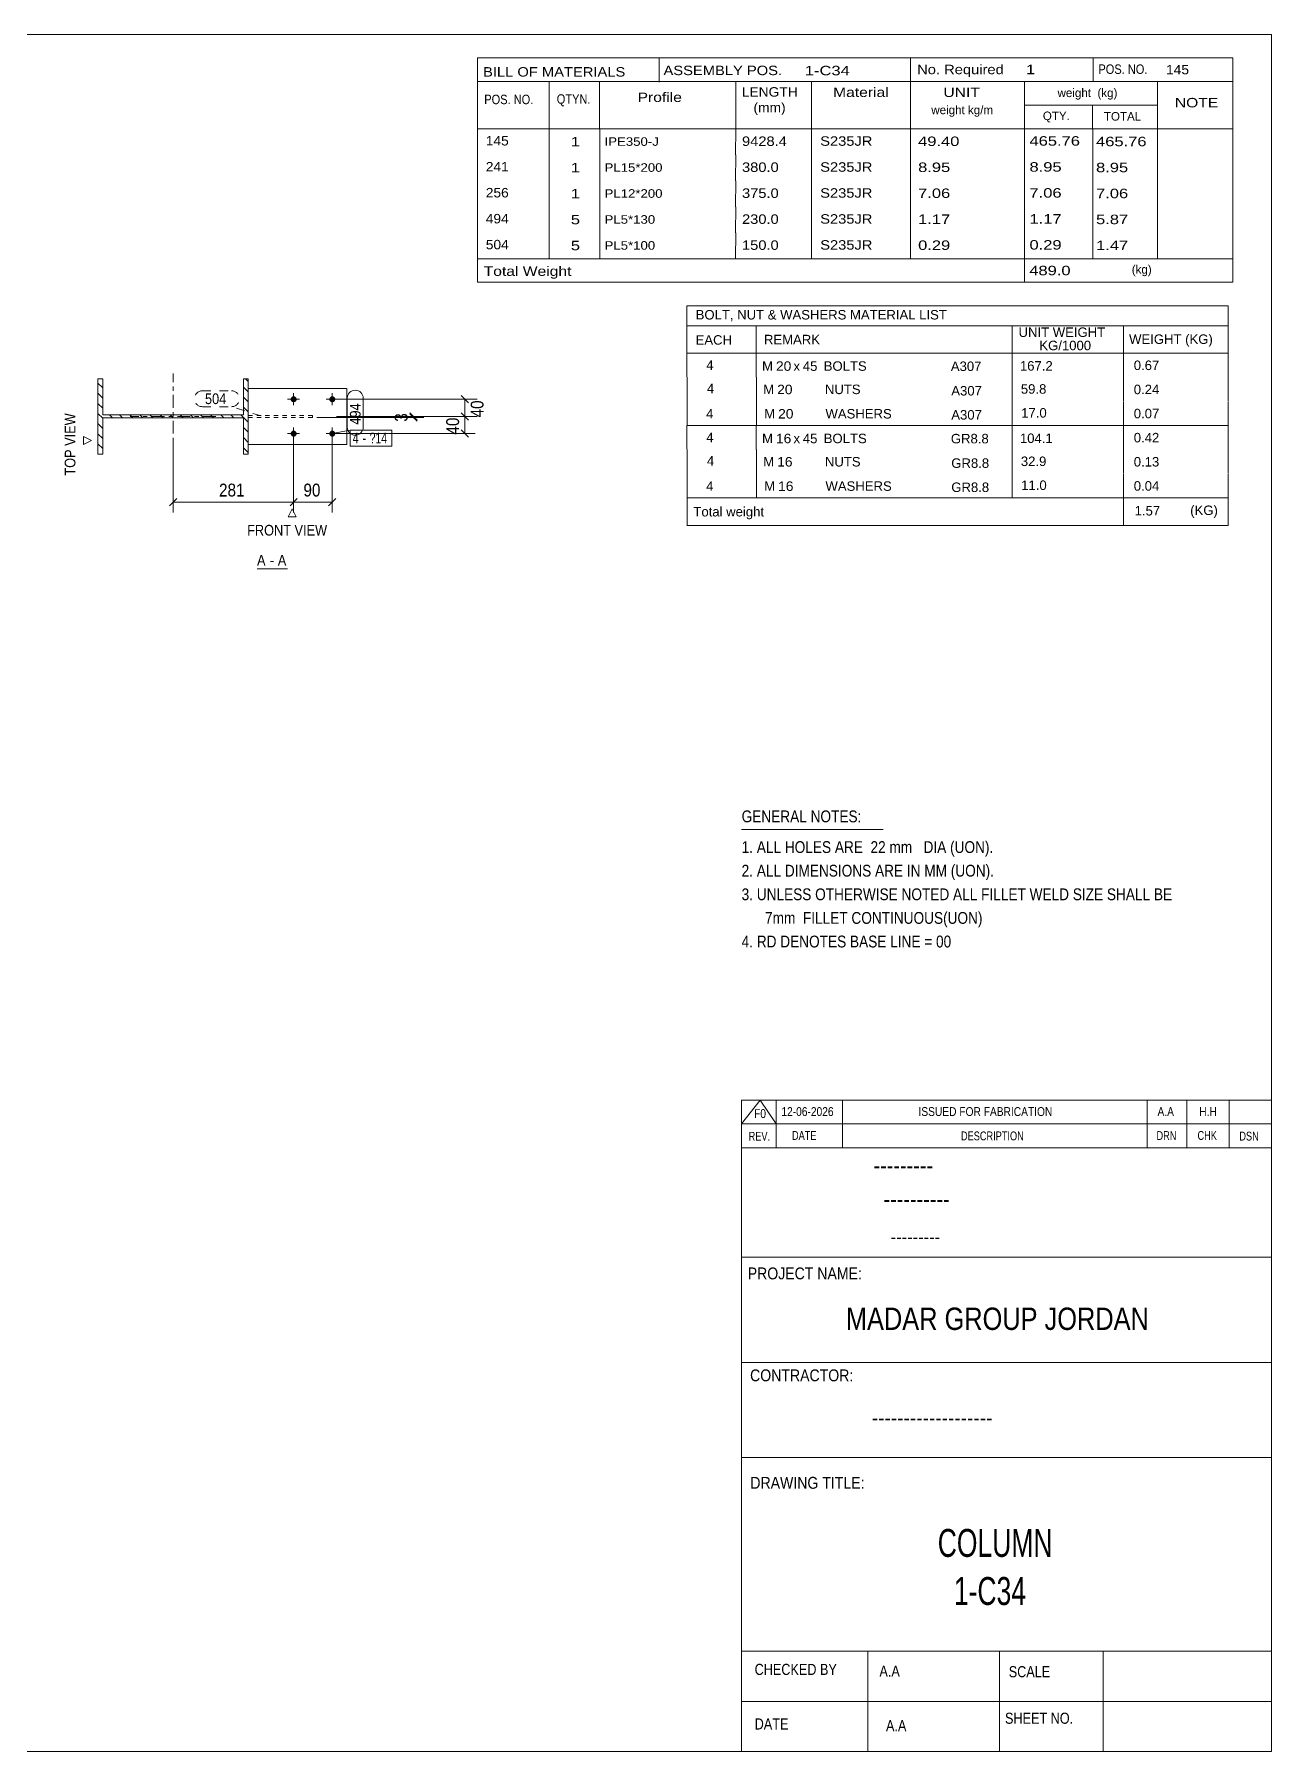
# Model space of a CAD drawing. Header units: millimetres. Extents: x 2 to 579, y 1 to 405.
# Drawn here: x 290.7 to 579, y 5 to 405 of the extents above; entities that cross this region are included whole.
import ezdxf

# ---------------------------------------------------------------- set-up
doc = ezdxf.new("R2010")
doc.units = ezdxf.units.MM
for name, pattern in [('XKITLINE00', [0]), ('XKITLINE01', [4, 1, -1, 1, -1]), ('XKITLINE02', [4, 2, -2]), ('XKITLINE03', [6, 3, -1, 1, -1])]:
    doc.linetypes.add(name, pattern=pattern)
for name, color, linetype, lineweight in [('Bolt', 3, 'Continuous', 0), ('BoltMark', 7, 'Continuous', 0), ('Dimensions', 7, 'Continuous', 0), ('DrawingSheet', 5, 'Continuous', 0), ('OtherObjectType', 7, 'Continuous', 0), ('Part', 2, 'Continuous', 0), ('PartMark', 7, 'Continuous', 0)]:
    doc.layers.add(name, color=color, linetype=linetype, lineweight=lineweight)
doc.styles.add('@ARIAL_UNICODE_MS_BOLD', font='ARIAL.TTF')
doc.styles.add('ARIAL', font='ARIAL.TTF')
doc.styles.add('ARIAL_NARROW', font='ARIALN.TTF')
doc.styles.add('COMIC_SANS_MS_BOLD', font='COMICBD.TTF')
doc.styles.add('SWIS721_EX_BT', font='ARIAL.TTF')
doc.styles.add('SWISSE', font='ARIAL.TTF')

# ---------------------------------------------------------------- blocks, each defined once
blk = doc.blocks.new('*A1')
at = {"layer": 'Part', "color": 7, "linetype": 'XKITLINE00', "lineweight": 0}
for p, q in [((340.52, 324.11), (339.88, 324.75)), ((306.62, 322.65), (305.52, 323.75)), ((306.62, 320.29), (305.52, 321.39)), ((340.52, 321.75), (339.42, 322.85)), ((340.52, 319.4), (339.42, 320.5)), ((306.62, 317.94), (305.52, 319.04)), ((306.62, 315.58), (305.52, 316.68)), ((308.91, 315.65), (308.21, 316.35)), ((311.27, 315.65), (310.57, 316.35)), ((313.62, 315.65), (312.92, 316.35)), ((315.98, 315.65), (315.28, 316.35)), ((318.34, 315.65), (317.64, 316.35)), ((320.7, 315.65), (320, 316.35)), ((323.05, 315.65), (322.35, 316.35)), ((325.41, 315.65), (324.71, 316.35)), ((327.77, 315.65), (327.07, 316.35)), ((330.12, 315.65), (329.42, 316.35)), ((332.48, 315.65), (331.78, 316.35)), ((334.84, 315.65), (334.14, 316.35)), ((337.2, 315.65), (336.5, 316.35)), ((340.52, 314.68), (338.85, 316.35)), ((340.52, 317.04), (339.42, 318.14)), ((306.62, 313.22), (305.52, 314.32)), ((340.52, 312.32), (339.42, 313.42)), ((306.62, 310.86), (305.52, 311.96)), ((306.62, 308.51), (305.52, 309.61)), ((340.52, 309.97), (339.42, 311.07)), ((340.52, 307.61), (339.42, 308.71)), ((305.52, 307.25), (305.52, 307.25)), ((305.52, 307.25), (305.52, 307.25))]:
    blk.add_line(p, q, dxfattribs=at)
blk = doc.blocks.new('*A42')
at = {"layer": 'Bolt'}
for points in [[(351.09, 319.3), (351.05, 319.3), (351.02, 319.31), (350.99, 319.31), (350.95, 319.32), (350.92, 319.33), (350.89, 319.34), (350.85, 319.35), (350.82, 319.37), (350.79, 319.38), (350.76, 319.4), (350.73, 319.42), (350.71, 319.44), (350.68, 319.46), (350.65, 319.48), (350.63, 319.51), (350.6, 319.53), (350.58, 319.56), (350.56, 319.58), (350.54, 319.61), (350.52, 319.64), (350.5, 319.67), (350.49, 319.7), (350.48, 319.73), (350.46, 319.76), (350.45, 319.8), (350.44, 319.83), (350.44, 319.86), (350.43, 319.9), (350.43, 319.93), (350.42, 319.97), (350.42, 320), (350.42, 320.03), (350.43, 320.07), (350.43, 320.1), (350.44, 320.14), (350.44, 320.17), (350.45, 320.2), (350.46, 320.24), (350.48, 320.27), (350.49, 320.3), (350.5, 320.33), (350.52, 320.36), (350.54, 320.39), (350.56, 320.42), (350.58, 320.44), (350.6, 320.47), (350.63, 320.49), (350.65, 320.52), (350.68, 320.54), (350.71, 320.56), (350.73, 320.58), (350.76, 320.6), (350.79, 320.62), (350.82, 320.63), (350.85, 320.65), (350.89, 320.66), (350.92, 320.67), (350.95, 320.68), (350.99, 320.69), (351.02, 320.69), (351.05, 320.7), (351.09, 320.7), (351.12, 320.7), (351.16, 320.7), (351.19, 320.7), (351.22, 320.69), (351.26, 320.69), (351.29, 320.68), (351.33, 320.67), (351.36, 320.66), (351.39, 320.65), (351.42, 320.63), (351.45, 320.62), (351.48, 320.6), (351.51, 320.58), (351.54, 320.56), (351.57, 320.54), (351.59, 320.52), (351.62, 320.49), (351.64, 320.47), (351.66, 320.44), (351.68, 320.42), (351.7, 320.39), (351.72, 320.36), (351.74, 320.33), (351.76, 320.3), (351.77, 320.27), (351.78, 320.24), (351.79, 320.2), (351.8, 320.17), (351.81, 320.14), (351.81, 320.1), (351.82, 320.07), (351.82, 320.03), (351.82, 320), (351.82, 319.97), (351.82, 319.93), (351.81, 319.9), (351.81, 319.86), (351.8, 319.83), (351.79, 319.8), (351.78, 319.76), (351.77, 319.73), (351.76, 319.7), (351.74, 319.67), (351.72, 319.64), (351.7, 319.61), (351.68, 319.58), (351.66, 319.56), (351.64, 319.53), (351.62, 319.51), (351.59, 319.48), (351.57, 319.46), (351.54, 319.44), (351.51, 319.42), (351.48, 319.4), (351.45, 319.38), (351.42, 319.37), (351.39, 319.35), (351.36, 319.34), (351.33, 319.33), (351.29, 319.32), (351.26, 319.31), (351.22, 319.31), (351.19, 319.3), (351.16, 319.3), (351.12, 319.3)], [(360.09, 319.3), (360.05, 319.3), (360.02, 319.31), (359.99, 319.31), (359.95, 319.32), (359.92, 319.33), (359.89, 319.34), (359.85, 319.35), (359.82, 319.37), (359.79, 319.38), (359.76, 319.4), (359.73, 319.42), (359.71, 319.44), (359.68, 319.46), (359.65, 319.48), (359.63, 319.51), (359.6, 319.53), (359.58, 319.56), (359.56, 319.58), (359.54, 319.61), (359.52, 319.64), (359.5, 319.67), (359.49, 319.7), (359.48, 319.73), (359.46, 319.76), (359.45, 319.8), (359.44, 319.83), (359.44, 319.86), (359.43, 319.9), (359.43, 319.93), (359.42, 319.97), (359.42, 320), (359.42, 320.03), (359.43, 320.07), (359.43, 320.1), (359.44, 320.14), (359.44, 320.17), (359.45, 320.2), (359.46, 320.24), (359.48, 320.27), (359.49, 320.3), (359.5, 320.33), (359.52, 320.36), (359.54, 320.39), (359.56, 320.42), (359.58, 320.44), (359.6, 320.47), (359.63, 320.49), (359.65, 320.52), (359.68, 320.54), (359.71, 320.56), (359.73, 320.58), (359.76, 320.6), (359.79, 320.62), (359.82, 320.63), (359.85, 320.65), (359.89, 320.66), (359.92, 320.67), (359.95, 320.68), (359.99, 320.69), (360.02, 320.69), (360.05, 320.7), (360.09, 320.7), (360.12, 320.7), (360.16, 320.7), (360.19, 320.7), (360.22, 320.69), (360.26, 320.69), (360.29, 320.68), (360.33, 320.67), (360.36, 320.66), (360.39, 320.65), (360.42, 320.63), (360.45, 320.62), (360.48, 320.6), (360.51, 320.58), (360.54, 320.56), (360.57, 320.54), (360.59, 320.52), (360.62, 320.49), (360.64, 320.47), (360.66, 320.44), (360.68, 320.42), (360.7, 320.39), (360.72, 320.36), (360.74, 320.33), (360.76, 320.3), (360.77, 320.27), (360.78, 320.24), (360.79, 320.2), (360.8, 320.17), (360.81, 320.14), (360.81, 320.1), (360.82, 320.07), (360.82, 320.03), (360.82, 320), (360.82, 319.97), (360.82, 319.93), (360.81, 319.9), (360.81, 319.86), (360.8, 319.83), (360.79, 319.8), (360.78, 319.76), (360.77, 319.73), (360.76, 319.7), (360.74, 319.67), (360.72, 319.64), (360.7, 319.61), (360.68, 319.58), (360.66, 319.56), (360.64, 319.53), (360.62, 319.51), (360.59, 319.48), (360.57, 319.46), (360.54, 319.44), (360.51, 319.42), (360.48, 319.4), (360.45, 319.38), (360.42, 319.37), (360.39, 319.35), (360.36, 319.34), (360.33, 319.33), (360.29, 319.32), (360.26, 319.31), (360.22, 319.31), (360.19, 319.3), (360.16, 319.3), (360.12, 319.3)], [(351.09, 311.3), (351.05, 311.3), (351.02, 311.31), (350.99, 311.31), (350.95, 311.32), (350.92, 311.33), (350.89, 311.34), (350.85, 311.35), (350.82, 311.37), (350.79, 311.38), (350.76, 311.4), (350.73, 311.42), (350.71, 311.44), (350.68, 311.46), (350.65, 311.48), (350.63, 311.51), (350.6, 311.53), (350.58, 311.56), (350.56, 311.58), (350.54, 311.61), (350.52, 311.64), (350.5, 311.67), (350.49, 311.7), (350.48, 311.73), (350.46, 311.76), (350.45, 311.8), (350.44, 311.83), (350.44, 311.86), (350.43, 311.9), (350.43, 311.93), (350.42, 311.97), (350.42, 312), (350.42, 312.03), (350.43, 312.07), (350.43, 312.1), (350.44, 312.14), (350.44, 312.17), (350.45, 312.2), (350.46, 312.24), (350.48, 312.27), (350.49, 312.3), (350.5, 312.33), (350.52, 312.36), (350.54, 312.39), (350.56, 312.42), (350.58, 312.44), (350.6, 312.47), (350.63, 312.49), (350.65, 312.52), (350.68, 312.54), (350.71, 312.56), (350.73, 312.58), (350.76, 312.6), (350.79, 312.62), (350.82, 312.63), (350.85, 312.65), (350.89, 312.66), (350.92, 312.67), (350.95, 312.68), (350.99, 312.69), (351.02, 312.69), (351.05, 312.7), (351.09, 312.7), (351.12, 312.7), (351.16, 312.7), (351.19, 312.7), (351.22, 312.69), (351.26, 312.69), (351.29, 312.68), (351.33, 312.67), (351.36, 312.66), (351.39, 312.65), (351.42, 312.63), (351.45, 312.62), (351.48, 312.6), (351.51, 312.58), (351.54, 312.56), (351.57, 312.54), (351.59, 312.52), (351.62, 312.49), (351.64, 312.47), (351.66, 312.44), (351.68, 312.42), (351.7, 312.39), (351.72, 312.36), (351.74, 312.33), (351.76, 312.3), (351.77, 312.27), (351.78, 312.24), (351.79, 312.2), (351.8, 312.17), (351.81, 312.14), (351.81, 312.1), (351.82, 312.07), (351.82, 312.03), (351.82, 312), (351.82, 311.97), (351.82, 311.93), (351.81, 311.9), (351.81, 311.86), (351.8, 311.83), (351.79, 311.8), (351.78, 311.76), (351.77, 311.73), (351.76, 311.7), (351.74, 311.67), (351.72, 311.64), (351.7, 311.61), (351.68, 311.58), (351.66, 311.56), (351.64, 311.53), (351.62, 311.51), (351.59, 311.48), (351.57, 311.46), (351.54, 311.44), (351.51, 311.42), (351.48, 311.4), (351.45, 311.38), (351.42, 311.37), (351.39, 311.35), (351.36, 311.34), (351.33, 311.33), (351.29, 311.32), (351.26, 311.31), (351.22, 311.31), (351.19, 311.3), (351.16, 311.3), (351.12, 311.3)], [(360.09, 311.3), (360.05, 311.3), (360.02, 311.31), (359.99, 311.31), (359.95, 311.32), (359.92, 311.33), (359.89, 311.34), (359.85, 311.35), (359.82, 311.37), (359.79, 311.38), (359.76, 311.4), (359.73, 311.42), (359.71, 311.44), (359.68, 311.46), (359.65, 311.48), (359.63, 311.51), (359.6, 311.53), (359.58, 311.56), (359.56, 311.58), (359.54, 311.61), (359.52, 311.64), (359.5, 311.67), (359.49, 311.7), (359.48, 311.73), (359.46, 311.76), (359.45, 311.8), (359.44, 311.83), (359.44, 311.86), (359.43, 311.9), (359.43, 311.93), (359.42, 311.97), (359.42, 312), (359.42, 312.03), (359.43, 312.07), (359.43, 312.1), (359.44, 312.14), (359.44, 312.17), (359.45, 312.2), (359.46, 312.24), (359.48, 312.27), (359.49, 312.3), (359.5, 312.33), (359.52, 312.36), (359.54, 312.39), (359.56, 312.42), (359.58, 312.44), (359.6, 312.47), (359.63, 312.49), (359.65, 312.52), (359.68, 312.54), (359.71, 312.56), (359.73, 312.58), (359.76, 312.6), (359.79, 312.62), (359.82, 312.63), (359.85, 312.65), (359.89, 312.66), (359.92, 312.67), (359.95, 312.68), (359.99, 312.69), (360.02, 312.69), (360.05, 312.7), (360.09, 312.7), (360.12, 312.7), (360.16, 312.7), (360.19, 312.7), (360.22, 312.69), (360.26, 312.69), (360.29, 312.68), (360.33, 312.67), (360.36, 312.66), (360.39, 312.65), (360.42, 312.63), (360.45, 312.62), (360.48, 312.6), (360.51, 312.58), (360.54, 312.56), (360.57, 312.54), (360.59, 312.52), (360.62, 312.49), (360.64, 312.47), (360.66, 312.44), (360.68, 312.42), (360.7, 312.39), (360.72, 312.36), (360.74, 312.33), (360.76, 312.3), (360.77, 312.27), (360.78, 312.24), (360.79, 312.2), (360.8, 312.17), (360.81, 312.14), (360.81, 312.1), (360.82, 312.07), (360.82, 312.03), (360.82, 312), (360.82, 311.97), (360.82, 311.93), (360.81, 311.9), (360.81, 311.86), (360.8, 311.83), (360.79, 311.8), (360.78, 311.76), (360.77, 311.73), (360.76, 311.7), (360.74, 311.67), (360.72, 311.64), (360.7, 311.61), (360.68, 311.58), (360.66, 311.56), (360.64, 311.53), (360.62, 311.51), (360.59, 311.48), (360.57, 311.46), (360.54, 311.44), (360.51, 311.42), (360.48, 311.4), (360.45, 311.38), (360.42, 311.37), (360.39, 311.35), (360.36, 311.34), (360.33, 311.33), (360.29, 311.32), (360.26, 311.31), (360.22, 311.31), (360.19, 311.3), (360.16, 311.3), (360.12, 311.3)]]:
    blk.add_hatch(color=3, dxfattribs=at).paths.add_polyline_path(points, flags=17)
at = {"layer": 'Bolt', "color": 3, "linetype": 'XKITLINE00', "lineweight": 0}
for p, q in [((352.52, 320), (349.72, 320)), ((351.12, 318.6), (351.12, 321.4)), ((361.52, 320), (358.72, 320)), ((360.12, 318.6), (360.12, 321.4)), ((352.52, 312), (349.72, 312)), ((351.12, 310.6), (351.12, 313.4)), ((361.52, 312), (358.72, 312)), ((360.12, 310.6), (360.12, 313.4))]:
    blk.add_line(p, q, dxfattribs=at)
blk = doc.blocks.new('*A43')
at = {"layer": 'Part', "color": 2, "linetype": 'XKITLINE00', "lineweight": 0}
for p, q in [((305.52, 307.25), (305.52, 324.75)), ((305.52, 324.75), (306.62, 324.75)), ((306.62, 324.75), (306.62, 316.35)), ((339.42, 316.35), (339.42, 324.75)), ((339.42, 324.75), (340.52, 324.75)), ((340.52, 324.75), (340.52, 307.25)), ((306.62, 316.35), (339.42, 316.35)), ((339.42, 315.65), (306.62, 315.65)), ((306.62, 315.65), (306.62, 307.25)), ((339.42, 307.25), (339.42, 315.65)), ((306.62, 307.25), (305.52, 307.25)), ((340.52, 307.25), (339.42, 307.25))]:
    blk.add_line(p, q, dxfattribs=at)
at = {"layer": 'Part', "color": 7, "linetype": 'XKITLINE03', "lineweight": 0}
for p, q in [((323.02, 306), (323.02, 326)), ((333.02, 316), (313.02, 316))]:
    blk.add_line(p, q, dxfattribs=at)
blk = doc.blocks.new('*A44')
at = {"layer": 'Part', "color": 7, "linetype": 'XKITLINE01', "lineweight": 0}
for p, q in [((355.52, 316.25), (340.52, 316.25)), ((340.52, 316.25), (340.52, 315.75)), ((355.52, 315.75), (355.52, 316.25)), ((340.52, 315.75), (355.52, 315.75))]:
    blk.add_line(p, q, dxfattribs=at)
blk = doc.blocks.new('*A45')
at = {"layer": 'Part', "color": 2, "linetype": 'XKITLINE00', "lineweight": 0}
for p, q in [((363.52, 322.5), (340.52, 322.5)), ((363.52, 309.5), (363.52, 322.5)), ((340.52, 309.5), (363.52, 309.5))]:
    blk.add_line(p, q, dxfattribs=at)
at = {"layer": 'Part', "color": 7, "linetype": 'XKITLINE01', "lineweight": 0}
blk.add_line((340.52, 322.5), (340.52, 309.5), dxfattribs=at)
blk = doc.blocks.new('*A46')
at = {"layer": 'DrawingSheet', "color": 5, "linetype": 'XKITLINE00', "lineweight": 0}
for p, q in [((579, 405), (5, 405)), ((5, 405), (5, 5)), ((579, 5), (579, 405)), ((5, 5), (579, 5))]:
    blk.add_line(p, q, dxfattribs=at)
at = {"layer": 'DrawingSheet', "color": 5, "style": 'ARIAL', "width": 0.85}
blk.add_text('Tekla structures', height=2, rotation=90, dxfattribs=at).set_placement((4.5, 5.5))
blk = doc.blocks.new('*A47')
at = {"layer": 'OtherObjectType', "color": 7, "linetype": 'XKITLINE00', "lineweight": 0}
for p, q in [((442.76, 341.75), (442.75, 330.75)), ((442.76, 341.75), (568.88, 341.75)), ((568.88, 341.75), (568.88, 330.75)), ((442.75, 337.1), (568.88, 337.1)), ((458.87, 337.11), (458.87, 330.75)), ((518.57, 337.11), (518.57, 330.75)), ((544.47, 337.09), (544.47, 330.75)), ((442.76, 330.72), (442.76, 325.22)), ((442.77, 330.75), (568.88, 330.75)), ((458.92, 330.75), (458.92, 325.13)), ((518.57, 330.75), (518.57, 325.13)), ((544.5, 330.75), (544.5, 325.25)), ((568.88, 330.75), (568.88, 325.25)), ((442.79, 325.13), (442.79, 319.52)), ((458.95, 325.13), (458.95, 319.51)), ((518.57, 325.13), (518.57, 319.51)), ((544.5, 325.13), (544.5, 319.63)), ((568.88, 325.13), (568.88, 319.63)), ((442.79, 319.5), (442.79, 313.93)), ((458.95, 319.51), (458.95, 313.89)), ((518.57, 319.51), (518.57, 313.89)), ((544.5, 319.51), (544.5, 313.9)), ((568.88, 319.51), (568.88, 313.9)), ((568.88, 313.9), (442.75, 313.93)), ((442.76, 313.86), (442.76, 308.36)), ((458.92, 313.89), (458.92, 308.27)), ((518.57, 313.89), (518.57, 308.27)), ((544.5, 313.89), (544.5, 308.39)), ((568.88, 313.89), (568.88, 308.39)), ((442.79, 308.27), (442.79, 302.66)), ((458.95, 308.27), (458.95, 302.66)), ((518.57, 308.27), (518.57, 302.66)), ((544.5, 308.27), (544.5, 302.77)), ((568.88, 308.27), (568.88, 302.77)), ((442.79, 302.64), (442.79, 297.07)), ((458.95, 302.65), (458.95, 297.04)), ((518.57, 302.66), (518.57, 297.04)), ((544.5, 302.65), (544.5, 297.05)), ((568.88, 302.65), (568.88, 297.04)), ((568.88, 297.04), (442.75, 297.07)), ((442.78, 297.04), (442.78, 290.63)), ((442.85, 297.03), (568.87, 297.04)), ((544.5, 297), (544.5, 290.59)), ((568.87, 297.01), (568.87, 290.59)), ((442.77, 290.59), (568.87, 290.59))]:
    blk.add_line(p, q, dxfattribs=at)
at = {"layer": 'OtherObjectType', "color": 7, "style": 'ARIAL_NARROW'}
for s, width, p in [('BOLT, NUT & WASHERS MATERIAL LIST', 1.211571, (444.79, 338.59)), ('UNIT WEIGHT', 1.211571, (520.03, 334.52)), ('EACH', 1.211571, (444.78, 332.72)), ('REMARK', 1.211571, (460.7, 332.81)), (' KG/1000', 1.211571, (524.02, 331.43)), ('WEIGHT (KG)', 1.211571, (545.78, 332.9)), ('4', 1.211571, (447.26, 326.85)), ('M', 1.211571, (460.26, 326.65)), ('20', 1.275, (463.5, 326.63)), ('x', 1.211571, (467.58, 326.63)), ('45', 1.211571, (469.76, 326.62)), ('BOLTS', 1.211571, (474.63, 326.64)), ('A307', 1.211571, (504.25, 326.59)), ('167.2', 1.211571, (520.34, 326.68)), ('0.67', 1.211571, (546.87, 326.81)), ('4', 1.211571, (447.4, 321.41)), ('M', 1.211571, (460.54, 321.21)), ('20', 1.275, (463.78, 321.19)), ('NUTS', 1.211571, (474.91, 321.21)), ('A307', 1.211571, (504.35, 320.89)), ('59.8', 1.211571, (520.56, 321.3)), ('0.24', 1.211571, (546.87, 321.19)), ('4', 1.211571, (447.24, 315.54)), ('M', 1.211571, (460.76, 315.54)), ('20', 1.275, (464, 315.52)), ('WASHERS', 1.211571, (475.04, 315.53)), ('A307', 1.211571, (504.35, 315.27)), ('17.0', 1.211571, (520.64, 315.74)), ('0.07', 1.211571, (546.87, 315.58)), ('4', 1.211571, (447.26, 310)), ('16', 1.275, (463.5, 309.77)), ('BOLTS', 1.211571, (474.63, 309.78)), ('104.1', 1.211571, (520.34, 309.82)), ('0.42', 1.211571, (546.87, 309.96)), ('M', 1.211571, (460.26, 309.79)), ('x', 1.211571, (467.58, 309.77)), ('45', 1.211571, (469.76, 309.76)), ('GR8.8', 1.211571, (504.25, 309.73)), ('4', 1.211571, (447.4, 304.55)), ('M', 1.211571, (460.54, 304.36)), ('16', 1.275, (463.78, 304.34)), ('NUTS', 1.211571, (474.91, 304.35)), ('GR8.8', 1.211571, (504.35, 304.03)), ('32.9', 1.211571, (520.56, 304.45)), ('0.13', 1.211571, (546.87, 304.34)), ('4', 1.211571, (447.24, 298.68)), ('M', 1.211571, (460.76, 298.68)), ('16', 1.275, (464, 298.66)), ('WASHERS', 1.211571, (475.04, 298.68)), ('GR8.8', 1.211571, (504.35, 298.41)), ('11.0', 1.211571, (520.64, 298.88)), ('0.04', 1.211571, (546.87, 298.72)), ('Total weight', 1.211571, (444.26, 292.71)), ('1.57', 1.211571, (547.07, 292.94)), ('(KG)', 1.211571, (560.02, 293.04))]:
    blk.add_text(s, height=2.2, dxfattribs=dict(at, width=width)).set_placement(p)
blk = doc.blocks.new('*A48')
at = {"layer": 'OtherObjectType', "color": 7, "linetype": 'XKITLINE00', "lineweight": 0}
blk.add_line((455.5, 219.82), (488.5, 219.82), dxfattribs=at)
at = {"layer": 'OtherObjectType', "color": 7, "style": 'ARIAL_NARROW', "width": 1.008832}
for s, p in [('GENERAL NOTES:', (455.5, 221.47)), ('1. ALL HOLES ARE  22 mm   DIA (UON).', (455.5, 214.32)), ('2. ALL DIMENSIONS ARE IN MM (UON).', (455.5, 208.82)), ('3. UNLESS OTHERWISE NOTED ALL FILLET WELD SIZE SHALL BE', (455.5, 203.32)), ('7mm  FILLET CONTINUOUS(UON)', (460.95, 197.82)), ('4. RD DENOTES BASE LINE = 00', (455.5, 192.32))]:
    blk.add_text(s, height=2.75, dxfattribs=at).set_placement(p)
blk = doc.blocks.new('*A49')
at = {"layer": 'OtherObjectType', "color": 7, "linetype": 'XKITLINE00', "lineweight": 0}
for p, q in [((455.5, 156.76), (579, 156.76)), ((455.5, 151.21), (459.82, 156.76)), ((455.5, 151.21), (455.5, 156.76)), ((459.82, 156.76), (463.53, 151.21)), ((463.53, 151.21), (463.53, 156.76)), ((478.97, 151.21), (478.97, 156.76)), ((549.98, 151.21), (549.98, 156.76)), ((559.24, 151.21), (559.24, 156.76)), ((569.12, 151.21), (569.12, 156.76)), ((579, 151.21), (579, 156.76)), ((455.5, 151.21), (579, 151.21)), ((455.5, 145.65), (455.5, 151.21)), ((459.21, 151.21), (579, 151.21)), ((463.53, 145.65), (463.53, 151.21)), ((478.97, 145.65), (478.97, 151.21)), ((549.98, 145.65), (549.98, 151.21)), ((559.24, 145.65), (559.24, 151.21)), ((569.12, 145.65), (569.12, 151.21)), ((579, 145.65), (579, 151.21))]:
    blk.add_line(p, q, dxfattribs=at)
at = {"layer": 'OtherObjectType', "color": 7, "style": 'ARIAL_NARROW'}
for s, height, width, p in [('F0', 2.058, 1.008832, (458.4, 152.59)), ('12-06-2026', 2.058, 1.008832, (464.76, 153.06)), ('ISSUED FOR FABRICATION', 2.0583, 1.008832, (496.71, 153.06)), ('A.A', 2.058, 1.008832, (552.4, 153.06)), ('H.H', 2.058, 1.008832, (562.13, 153.06)), ('REV.', 2.058, 0.907949, (457.13, 147.31)), ('DATE', 2.058, 0.907949, (467.23, 147.5)), ('DESCRIPTION', 2.0583, 0.907949, (506.61, 147.39)), ('DRN', 2.058, 0.907949, (552.17, 147.47)), ('CHK', 2.058, 0.907949, (561.72, 147.5)), ('DSN', 2.058, 0.907949, (571.47, 147.35))]:
    blk.add_text(s, height=height, dxfattribs=dict(at, width=width)).set_placement(p)
blk = doc.blocks.new('*A51')
at = {"layer": 'OtherObjectType', "color": 2, "linetype": 'XKITLINE00', "lineweight": 0}
for p, q in [((455.5, 145.65), (579, 145.65)), ((455.5, 5), (455.5, 145.64)), ((578.98, 145.64), (579, 5)), ((579, 120.14), (455.5, 120.14)), ((455.5, 95.63), (579, 95.63)), ((579, 73.49), (455.5, 73.49)), ((579, 28.4), (455.5, 28.4)), ((484.94, 28.4), (484.94, 5)), ((515.62, 5), (515.62, 28.4)), ((539.75, 5), (539.75, 28.4)), ((579, 16.7), (455.5, 16.7)), ((579, 5), (455.5, 5))]:
    blk.add_line(p, q, dxfattribs=at)
at = {"layer": 'OtherObjectType', "color": 4, "style": '@ARIAL_UNICODE_MS_BOLD', "width": 0.85}
blk.add_text('---------', height=3.9, dxfattribs=at).set_placement((486.23, 139.59))
at = {"layer": 'OtherObjectType', "color": 7, "style": 'ARIAL', "width": 0.85}
for s, height, p in [('----------', 3.9, (488.56, 131.77)), ('---------', 3.25, (490.21, 123.31))]:
    blk.add_text(s, height=height, dxfattribs=at).set_placement(p)
at = {"layer": 'OtherObjectType', "color": 3, "width": 0.85}
for s, style, p in [('PROJECT NAME:', 'SWIS721_EX_BT', (456.92, 115.01)), ('CONTRACTOR:', 'SWISSE', (457.47, 91.27)), ('DRAWING TITLE:', 'SWIS721_EX_BT', (457.53, 66.24))]:
    blk.add_text(s, height=2.7618, dxfattribs=dict(at, style=style)).set_placement(p)
at = {"layer": 'OtherObjectType', "color": 7, "width": 0.85}
for s, height, p in [('MADAR GROUP JORDAN', 5.2, (479.79, 103.23)), ('CHECKED BY', 2.592, (458.53, 22.86)), ('A.A', 2.592, (487.61, 22.45)), ('SCALE', 2.592, (517.74, 22.33)), ('DATE', 2.592, (458.54, 10.16)), ('A.A', 2.592, (489.14, 9.76)), ('SHEET NO.', 2.592, (516.87, 11.49))]:
    blk.add_text(s, height=height, dxfattribs=at).set_placement(p)
at = {"layer": 'OtherObjectType', "color": 1}
for s, height, style, width, p in [('-------------------', 3.9, 'COMIC_SANS_MS_BOLD', 0.85, (485.87, 80.86)), ('COLUMN', 6.5, 'ARIAL', 0.68, (501.19, 50.37)), ('1-C34', 6.5, 'ARIAL', 0.68, (504.95, 39.17))]:
    blk.add_text(s, height=height, dxfattribs=dict(at, style=style, width=width)).set_placement(p)
blk = doc.blocks.new('*A52')
at = {"layer": 'OtherObjectType', "color": 7, "linetype": 'XKITLINE00', "lineweight": 0}
for p, q in [((393.98, 399.5), (569.98, 399.5)), ((393.98, 399.5), (393.98, 388.5)), ((436.26, 399.42), (436.26, 393.87)), ((494.85, 394), (494.85, 399.5)), ((537.43, 393.96), (537.43, 399.42)), ((569.98, 394), (569.98, 399.5)), ((393.98, 394), (569.98, 394)), ((410.64, 394), (410.64, 383)), ((422.4, 393.98), (422.4, 383.03)), ((454.12, 393.99), (454.13, 383)), ((471.78, 393.98), (471.78, 383)), ((494.85, 393.98), (494.85, 383)), ((521.43, 394), (521.43, 383)), ((552.42, 394), (552.42, 383)), ((569.98, 394), (569.98, 388.5)), ((393.98, 388.5), (393.98, 383)), ((521.45, 388.52), (552.45, 388.52)), ((537.28, 388.52), (537.28, 383)), ((569.98, 388.5), (569.98, 383)), ((393.98, 383), (569.98, 383)), ((393.98, 383), (393.98, 376.95)), ((410.63, 383), (410.63, 376.95)), ((422.44, 382.99), (422.44, 376.95)), ((454.12, 383), (454.11, 376.95)), ((471.79, 383), (471.79, 376.95)), ((494.87, 383), (494.87, 376.95)), ((521.44, 383), (521.44, 376.95)), ((537.33, 382.95), (537.33, 376.95)), ((552.43, 383), (552.43, 376.95)), ((569.98, 383), (569.98, 376.95)), ((393.98, 376.95), (393.98, 370.9)), ((410.63, 376.95), (410.63, 370.9)), ((422.44, 376.94), (422.44, 370.9)), ((454.12, 376.95), (454.11, 370.9)), ((471.79, 376.95), (471.79, 370.9)), ((494.87, 376.95), (494.87, 370.9)), ((521.44, 376.95), (521.44, 370.9)), ((537.33, 376.9), (537.33, 370.9)), ((552.43, 376.95), (552.43, 370.9)), ((569.98, 376.95), (569.98, 370.9)), ((393.98, 370.9), (393.98, 364.85)), ((410.63, 370.9), (410.63, 364.85)), ((422.44, 370.89), (422.44, 364.85)), ((454.12, 370.9), (454.11, 364.85)), ((471.79, 370.9), (471.79, 364.85)), ((494.87, 370.9), (494.87, 364.85)), ((521.44, 370.9), (521.44, 364.85)), ((537.33, 370.85), (537.33, 364.85)), ((552.43, 370.9), (552.43, 364.85)), ((569.98, 370.9), (569.98, 364.85)), ((393.98, 364.85), (393.98, 358.8)), ((410.63, 364.85), (410.63, 358.8)), ((422.44, 364.84), (422.44, 358.8)), ((454.12, 364.85), (454.11, 358.8)), ((471.79, 364.85), (471.79, 358.8)), ((494.87, 364.85), (494.87, 358.8)), ((521.44, 364.85), (521.44, 358.8)), ((537.33, 364.8), (537.33, 358.8)), ((552.43, 364.85), (552.43, 358.8)), ((569.98, 364.85), (569.98, 358.8)), ((393.98, 358.8), (393.98, 352.75)), ((410.63, 358.8), (410.63, 352.75)), ((422.44, 358.79), (422.44, 352.75)), ((454.12, 358.8), (454.11, 352.75)), ((471.79, 358.8), (471.79, 352.75)), ((494.87, 358.8), (494.87, 352.75)), ((521.44, 358.8), (521.44, 352.75)), ((537.33, 358.75), (537.33, 352.75)), ((552.43, 358.8), (552.43, 352.75)), ((569.98, 358.8), (569.98, 352.75)), ((393.98, 352.75), (569.98, 352.75)), ((393.98, 352.75), (393.98, 347.25)), ((521.44, 352.75), (521.44, 347.25)), ((569.98, 352.75), (569.98, 347.25)), ((393.98, 347.25), (569.98, 347.25))]:
    blk.add_line(p, q, dxfattribs=at)
at = {"layer": 'OtherObjectType', "color": 7, "style": 'ARIAL_NARROW'}
for s, height, width, p in [('BILL OF MATERIALS', 2.2, 1.36, (395.25, 395.16)), ('ASSEMBLY POS.', 2.2, 1.36, (437.3, 395.5)), ('1-C34', 2.2, 1.525501, (470.23, 395.46)), ('No. Required', 2.2, 1.36, (496.39, 395.72)), ('1', 2.2, 1.525501, (521.75, 395.72)), ('POS. NO.', 2.2, 1.02, (538.63, 395.79)), ('145', 2.2, 1.270501, (554.4, 395.69)), ('LENGTH', 2.2, 1.275, (455.54, 390.49)), ('Material', 2.2, 1.445, (476.81, 390.41)), ('UNIT', 2.2, 1.445, (502.52, 390.4)), ('weight  (kg)', 1.98, 1.19, (529.11, 390.39)), ('POS. NO.', 2.2, 1.02, (395.53, 388.74)), ('QTYN.', 2.2, 1.02, (412.42, 388.84)), ('Profile', 2.2, 1.445, (431.26, 389.25)), ('(mm)', 2.2, 1.275, (458.26, 386.86)), ('weight kg/m', 1.98, 1.19, (499.69, 386.4)), ('NOTE', 2.2, 1.445, (556.44, 387.99)), ('QTY.', 1.98, 1.19, (525.68, 385.03)), ('TOTAL', 1.98, 1.19, (539.9, 384.91)), ('145', 2.2, 1.270501, (395.89, 379.12)), ('1', 2.2, 1.525501, (415.71, 378.91)), ('IPE350-J', 1.98, 1.355501, (423.56, 379.04)), ('9428.4', 2.2, 1.355501, (455.59, 379.01)), ('S235JR', 2.2, 1.355501, (473.81, 379.05)), ('49.40', 2.2, 1.525501, (496.62, 378.99)), ('465.76', 2.2, 1.525501, (522.57, 379.07)), ('465.76', 2.2, 1.525501, (538.08, 378.94)), ('241', 2.2, 1.270501, (395.89, 373.07)), ('1', 2.2, 1.525501, (415.71, 372.86)), ('PL15*200', 1.98, 1.355501, (423.56, 372.99)), ('380.0', 2.2, 1.355501, (455.59, 372.96)), ('S235JR', 2.2, 1.355501, (473.81, 373)), ('8.95', 2.2, 1.525501, (496.62, 372.94)), ('8.95', 2.2, 1.525501, (522.57, 373.02)), ('8.95', 2.2, 1.525501, (538.08, 372.89)), ('256', 2.2, 1.270501, (395.89, 367.02)), ('1', 2.2, 1.525501, (415.71, 366.81)), ('PL12*200', 1.98, 1.355501, (423.56, 366.94)), ('375.0', 2.2, 1.355501, (455.59, 366.91)), ('S235JR', 2.2, 1.355501, (473.81, 366.95)), ('7.06', 2.2, 1.525501, (496.62, 366.89)), ('7.06', 2.2, 1.525501, (522.57, 366.97)), ('7.06', 2.2, 1.525501, (538.08, 366.84)), ('494', 2.2, 1.270501, (395.89, 360.97)), ('5', 2.2, 1.525501, (415.71, 360.76)), ('PL5*130', 1.98, 1.355501, (423.56, 360.89)), ('230.0', 2.2, 1.355501, (455.59, 360.86)), ('S235JR', 2.2, 1.355501, (473.81, 360.9)), ('1.17', 2.2, 1.525501, (496.62, 360.84)), ('1.17', 2.2, 1.525501, (522.57, 360.92)), ('5.87', 2.2, 1.525501, (538.08, 360.79)), ('504', 2.2, 1.270501, (395.89, 354.92)), ('5', 2.2, 1.525501, (415.71, 354.71)), ('PL5*100', 1.98, 1.355501, (423.56, 354.84)), ('150.0', 2.2, 1.355501, (455.59, 354.81)), ('S235JR', 2.2, 1.355501, (473.81, 354.85)), ('0.29', 2.2, 1.525501, (496.62, 354.79)), ('0.29', 2.2, 1.525501, (522.57, 354.87)), ('1.47', 2.2, 1.525501, (538.08, 354.74)), ('Total Weight', 2.2, 1.445, (395.4, 348.74)), ('489.0', 2.2, 1.525501, (522.52, 348.89)), ('(kg)', 1.98, 1.19, (546.4, 349.26))]:
    blk.add_text(s, height=height, dxfattribs=dict(at, width=width)).set_placement(p)
blk = doc.blocks.new('*A99')
at = {"layer": 'Dimensions', "color": 7, "linetype": 'XKITLINE00', "lineweight": 0}
for p, q in [((323.02, 311), (323.02, 293.6)), ((351.12, 311), (351.12, 293.6)), ((323.87, 296.85), (322.17, 295.15)), ((323.02, 296), (351.12, 296)), ((351.97, 296.85), (350.27, 295.15))]:
    blk.add_line(p, q, dxfattribs=at)
at = {"layer": 'Dimensions', "color": 3}
for p in [(323.02, 296), (351.12, 296)]:
    blk.add_point(p, dxfattribs=at)
at = {"layer": 'Dimensions', "color": 3, "style": 'ARIAL', "width": 0.85}
blk.add_text('281', height=3, dxfattribs=at).set_placement((333.73, 297.35))
blk = doc.blocks.new('*A100')
at = {"layer": 'Dimensions', "color": 7, "linetype": 'XKITLINE00', "lineweight": 0}
for p, q in [((351.12, 311), (351.12, 293.6)), ((360.12, 311), (360.12, 293.6)), ((351.97, 296.85), (350.27, 295.15)), ((351.12, 296), (360.12, 296)), ((360.97, 296.85), (359.27, 295.15))]:
    blk.add_line(p, q, dxfattribs=at)
at = {"layer": 'Dimensions', "color": 3}
for p in [(351.12, 296), (360.12, 296)]:
    blk.add_point(p, dxfattribs=at)
at = {"layer": 'Dimensions', "color": 3, "style": 'ARIAL', "width": 0.85}
blk.add_text('90', height=3, dxfattribs=at).set_placement((353.4, 297.35))
blk = doc.blocks.new('*A101')
at = {"layer": 'Dimensions', "color": 7, "linetype": 'XKITLINE00', "lineweight": 0}
for p, q in [((361.12, 316), (393.42, 316)), ((390.17, 316.85), (391.87, 315.15)), ((391.02, 312), (391.02, 316)), ((361.12, 312), (393.42, 312)), ((390.17, 312.85), (391.87, 311.15))]:
    blk.add_line(p, q, dxfattribs=at)
at = {"layer": 'Dimensions', "color": 3}
for p in [(391.02, 316), (391.02, 312)]:
    blk.add_point(p, dxfattribs=at)
at = {"layer": 'Dimensions', "color": 3, "style": 'ARIAL', "width": 0.85}
blk.add_text('40', height=3, rotation=90.0002, dxfattribs=at).set_placement((389.67, 311.77))
blk = doc.blocks.new('*A102')
at = {"layer": 'Dimensions', "color": 7, "linetype": 'XKITLINE00', "lineweight": 0}
for p, q in [((361.12, 320), (393.87, 320)), ((390.17, 320.85), (391.87, 319.15)), ((391.02, 316), (391.02, 320)), ((361.12, 316), (393.87, 316)), ((390.17, 316.85), (391.87, 315.15))]:
    blk.add_line(p, q, dxfattribs=at)
at = {"layer": 'Dimensions', "color": 3}
for p in [(391.02, 320), (391.02, 316)]:
    blk.add_point(p, dxfattribs=at)
at = {"layer": 'Dimensions', "color": 3, "style": 'ARIAL', "width": 0.85}
blk.add_text('40', height=3, rotation=90.0002, dxfattribs=at).set_placement((395.37, 315.77))
blk = doc.blocks.new('*A103')
at = {"layer": 'Dimensions', "color": 7, "linetype": 'XKITLINE00', "lineweight": 0}
for p, q in [((361.12, 316), (381.42, 316)), ((378.17, 316.85), (379.87, 315.15)), ((378.17, 316.6), (379.87, 314.9)), ((379.02, 315.75), (379.02, 316)), ((356.52, 315.75), (381.42, 315.75))]:
    blk.add_line(p, q, dxfattribs=at)
at = {"layer": 'Dimensions', "color": 3}
for p in [(379.02, 316), (379.02, 315.75)]:
    blk.add_point(p, dxfattribs=at)
at = {"layer": 'Dimensions', "color": 3, "style": 'ARIAL', "width": 0.85}
blk.add_text('3', height=3, rotation=90.0002, dxfattribs=at).set_placement((377.67, 314.76))
blk = doc.blocks.new('*A104')
at = {"layer": 'BoltMark', "color": 7, "linetype": 'XKITLINE00', "lineweight": 0}
for p, q in [((360.12, 312), (364.29, 312.81)), ((364.29, 312.81), (373.98, 312.81)), ((364.29, 309.11), (364.29, 312.81)), ((373.98, 309.11), (373.98, 312.81)), ((364.29, 309.11), (373.98, 309.11))]:
    blk.add_line(p, q, dxfattribs=at)
at = {"layer": 'BoltMark', "color": 3, "style": 'ARIAL_NARROW', "width": 0.85}
for s, p in [('4', (364.89, 309.71)), ('?14', (368.82, 309.71)), ('-', (367.16, 309.71))]:
    blk.add_text(s, height=2.5, dxfattribs=at).set_placement(p)
blk = doc.blocks.new('*A105')
at = {"layer": 'PartMark', "color": 7, "linetype": 'XKITLINE00', "lineweight": 0}
for p, q in [((363.62, 313.49), (363.62, 320.25)), ((367.32, 313.49), (367.32, 320.25))]:
    blk.add_line(p, q, dxfattribs=at)
for centre, start, end in [((365.47, 320.25), 0, 180), ((365.47, 313.49), 180, 0)]:
    blk.add_arc(centre, 1.85, start, end, dxfattribs=at)
at = {"layer": 'PartMark', "color": 3, "style": 'ARIAL', "width": 0.85}
blk.add_text('494', height=2.5, rotation=90.0002, dxfattribs=at).set_placement((366.72, 314.09))
blk = doc.blocks.new('*A106')
at = {"layer": 'PartMark', "color": 7, "linetype": 'XKITLINE02', "lineweight": 0}
for p, q in [((329.86, 321.97), (336.62, 321.97)), ((329.86, 318.27), (336.62, 318.27)), ((343.55, 316.12), (336.62, 318.27))]:
    blk.add_line(p, q, dxfattribs=at)
for centre, start, end in [((329.86, 320.12), 90, 270), ((336.62, 320.12), 270, 90)]:
    blk.add_arc(centre, 1.85, start, end, dxfattribs=at)
at = {"layer": 'PartMark', "color": 3, "style": 'ARIAL', "width": 0.85}
blk.add_text('504', height=2.5, dxfattribs=at).set_placement((330.46, 318.87))
blk = doc.blocks.new('*A107')
at = {"layer": 'OtherObjectType', "color": 7, "linetype": 'XKITLINE00', "lineweight": 0}
for p, q in [((302.15, 309.44), (302.15, 311.31)), ((302.15, 311.31), (304.02, 310.37)), ((304.02, 310.37), (302.15, 309.44)), ((304.02, 310.37), (304.02, 310.37)), ((349.81, 292.62), (350.75, 294.5)), ((351.68, 292.62), (349.81, 292.62)), ((350.75, 294.5), (351.68, 292.62)), ((350.75, 294.5), (350.75, 294.5)), ((342.59, 280.5), (349.65, 280.5))]:
    blk.add_line(p, q, dxfattribs=at)
at = {"layer": 'OtherObjectType', "color": 7, "style": 'ARIAL', "width": 0.85}
blk.add_text('TOP VIEW', height=2.5, rotation=90, dxfattribs=at).set_placement((300.27, 302.22))
for s, p in [('FRONT VIEW', (340.28, 288.25)), ('A', (342.59, 281.25)), ('-', (345.57, 281.25)), ('A', (347.43, 281.25))]:
    blk.add_text(s, height=2.5, dxfattribs=at).set_placement(p)

msp = doc.modelspace()

# ---------------------------------------------------------------- block references
at = {"lineweight": 0}
for name in ['*A46', '*A52', '*A47', '*A43', '*A1', '*A106', '*A45', '*A42', '*A102', '*A105', '*A44', '*A103', '*A101', '*A104', '*A99', '*A100', '*A48', '*A49', '*A51']:
    msp.add_blockref(name, (0, 0), dxfattribs=at)
at = {"layer": 'OtherObjectType', "lineweight": 0}
msp.add_blockref('*A107', (0, 0), dxfattribs=at)

doc.saveas('drawing.dxf')
